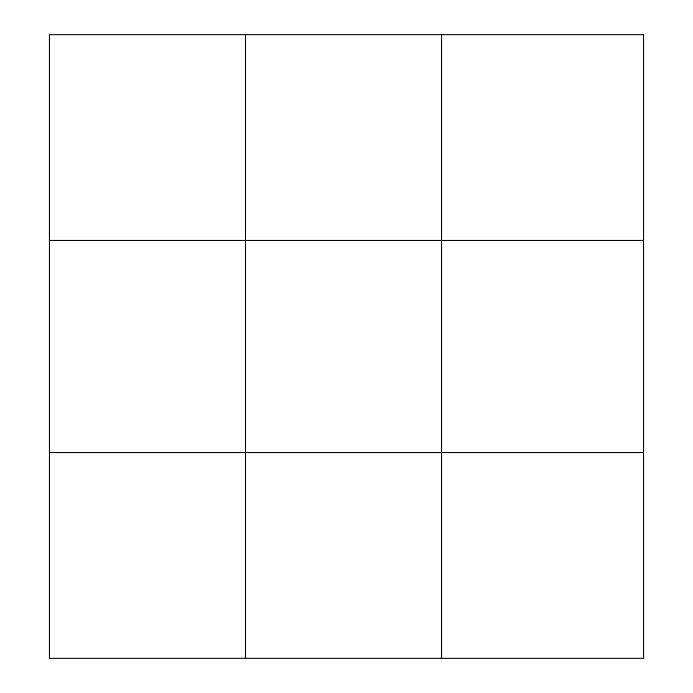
<?xml version="1.0" encoding="UTF-8"?>
<svg xmlns="http://www.w3.org/2000/svg" width="693" height="693" viewBox="0 0 693 693"><rect width="100%" height="100%" fill="white"/><g stroke="black" fill="none" stroke-linecap="round" stroke-linejoin="round"><path stroke-width="1.04" d="M245.504 658.35L245.504 34.65M441.554 658.35L441.554 34.65M49.454 240.471L643.546 240.471M49.454 452.529L643.546 452.529M643.546 34.65L643.546 658.35L49.454 658.35L49.454 34.65L643.546 34.65"/></g></svg>
